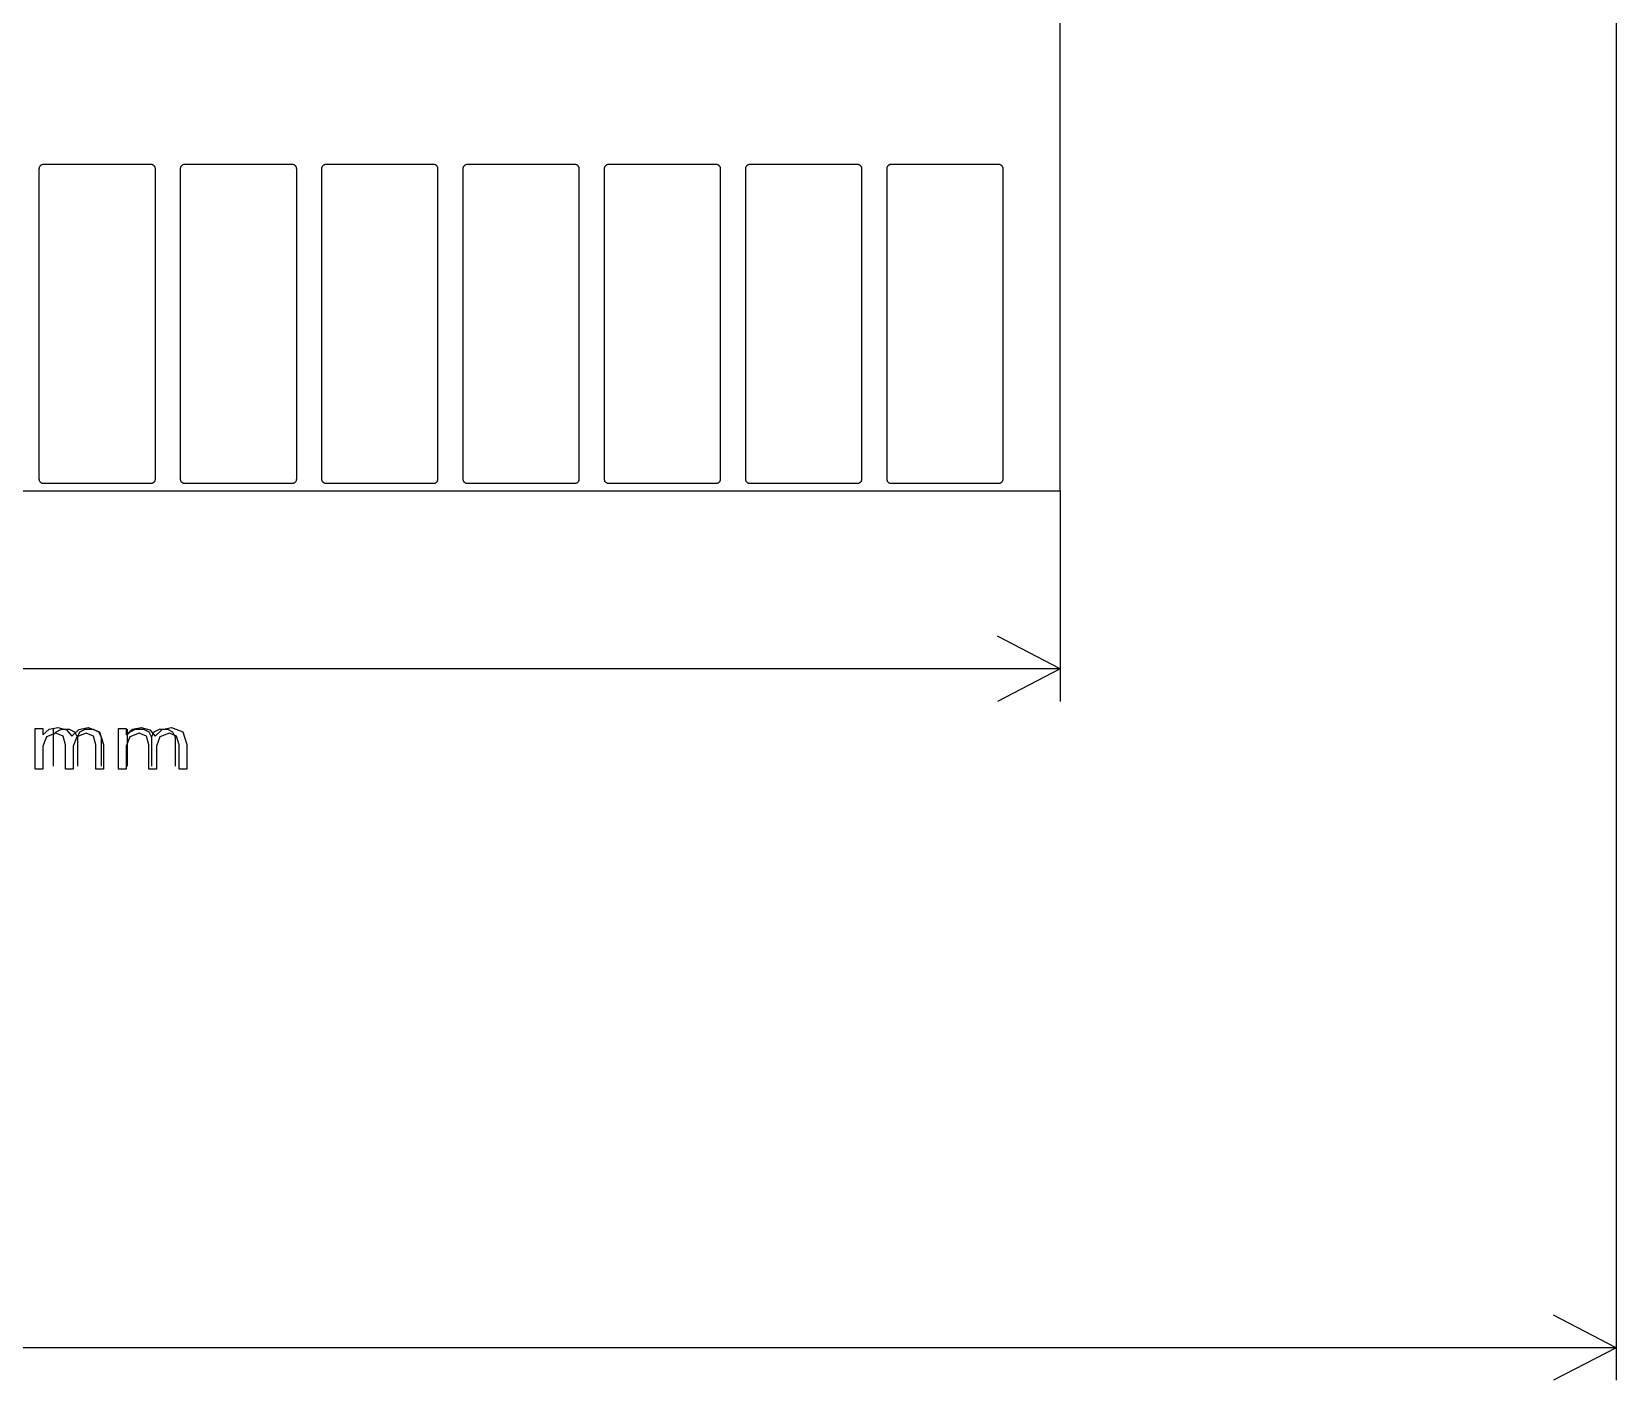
# Model space of a CAD drawing. Extents: x 0 to 143, y 0 to 190.
# Drawn here: x 95.59 to 124.07, y 1.59 to 25.82 of the extents above; entities that cross this region are included whole.
import ezdxf

# ---------------------------------------------------------------- set-up
doc = ezdxf.new("R2010")
doc.units = 0

msp = doc.modelspace()

# ---------------------------------------------------------------- linework, layer by layer
at = {"layer": 'Layer 1', "color": 7}
for points in [[(114.07394, 17.57132), (114.07394, 39.5728)], [(114.07394, 17.57132), (114.07394, 39.5728)], [(124.07392, 39.5728), (124.07392, 1.5871)], [(74.07402, 17.57132), (114.07394, 17.57132)], [(74.07402, 17.57132), (114.07394, 17.57132)], [(114.07394, 17.57132), (114.07394, 13.78672)], [(114.07394, 14.37346), (112.94872, 14.95766)], [(114.07394, 14.37346), (74.07402, 14.37346)], [(114.07394, 14.37346), (112.94872, 13.78672)], [(96.310488, 13.160265), (96.434328, 13.279406), (96.603952, 13.317816), (96.806598, 13.237737), (96.877901, 13.011177), (96.877901, 12.571071), (96.73905, 12.571071), (96.73905, 13.00727), (96.696268, 13.162868), (96.565674, 13.21365), (96.396051, 13.151801), (96.333757, 12.983181), (96.333757, 12.571071), (96.194905, 12.571071), (96.194905, 13.00727), (96.152124, 13.162868), (96.020029, 13.21365), (95.851906, 13.151149), (95.78961, 12.983181), (95.78961, 12.571071), (95.650761, 12.571071), (95.650761, 13.300239), (95.78961, 13.300239), (95.78961, 13.186957), (95.902943, 13.285916), (96.059808, 13.317816), (96.21517, 13.277453), (96.310488, 13.160265), (96.310488, 13.160265)], [(95.97898, 12.62086), (95.97898, 13.28634)], [(95.97898, 13.19236), (96.02724, 13.23808), (96.12122, 13.28634), (96.26346, 13.28634), (96.35998, 13.23808), (96.40824, 13.1441), (96.40824, 12.62086)], [(96.40824, 13.1441), (96.45396, 13.23808), (96.55048, 13.28634), (96.69272, 13.28634), (96.78924, 13.23808), (96.83496, 13.1441), (96.83496, 12.62086)], [(97.807826, 13.160265), (97.931666, 13.279406), (98.101287, 13.317816), (98.303936, 13.237737), (98.375236, 13.011177), (98.375236, 12.571071), (98.236387, 12.571071), (98.236387, 13.00727), (98.193606, 13.162868), (98.063009, 13.21365), (97.893388, 13.151801), (97.831092, 12.983181), (97.831092, 12.571071), (97.69224, 12.571071), (97.69224, 13.00727), (97.649459, 13.162868), (97.517364, 13.21365), (97.349241, 13.151149), (97.286948, 12.983181), (97.286948, 12.571071), (97.148096, 12.571071), (97.148096, 13.300239), (97.286948, 13.300239), (97.286948, 13.186957), (97.40028, 13.285916), (97.557143, 13.317816), (97.712507, 13.277453), (97.807826, 13.160265), (97.807826, 13.160265)], [(97.31248, 12.62086), (97.31248, 13.28634)], [(97.31248, 13.19236), (97.36074, 13.23808), (97.45472, 13.28634), (97.59696, 13.28634), (97.69348, 13.23808), (97.74174, 13.1441), (97.74174, 12.62086)], [(97.74174, 13.1441), (97.78746, 13.23808), (97.88398, 13.28634), (98.02622, 13.28634), (98.1202, 13.23808), (98.16846, 13.1441), (98.16846, 12.62086)], [(124.07392, 2.1713), (122.94616, 2.75804)], [(124.07392, 2.1713), (24.07412, 2.1713)], [(124.07392, 2.1713), (122.94616, 1.5871)]]:
    msp.add_lwpolyline(points, dxfattribs=at)
at = {"layer": 'Layer 1', "color": 96}
for points in [[(97.737676, 23.439736), (97.744788, 23.438466), (97.7519, 23.436688), (97.759012, 23.434402), (97.765616, 23.4311), (97.771966, 23.42729), (97.777808, 23.422972), (97.783142, 23.418146), (97.788222, 23.412558), (97.79254, 23.406716), (97.79635, 23.400366), (97.799398, 23.393762), (97.801938, 23.38665), (97.803716, 23.379538), (97.804732, 23.372426), (97.80524, 23.36506), (97.80524, 17.77706), (97.804732, 17.769694), (97.803716, 17.762328), (97.801938, 17.755216), (97.799398, 17.748358), (97.79635, 17.741754), (97.79254, 17.735404), (97.788222, 17.729308), (97.783142, 17.723974), (97.777808, 17.719148), (97.771966, 17.714576), (97.765616, 17.710766), (97.759012, 17.707718), (97.7519, 17.705178), (97.744788, 17.7034), (97.737676, 17.702384), (97.73031, 17.701876), (95.79991, 17.701876), (95.792544, 17.702384), (95.785178, 17.7034), (95.778066, 17.705178), (95.771208, 17.707718), (95.76435, 17.710766), (95.758254, 17.714576), (95.752158, 17.719148), (95.746824, 17.723974), (95.741744, 17.729308), (95.737426, 17.735404), (95.733616, 17.741754), (95.730568, 17.748358), (95.728028, 17.755216), (95.72625, 17.762328), (95.725234, 17.769694), (95.724726, 17.77706), (95.724726, 23.36506), (95.725234, 23.372426), (95.72625, 23.379538), (95.728028, 23.38665), (95.730568, 23.393762), (95.733616, 23.400366), (95.737426, 23.406716), (95.741744, 23.412558), (95.746824, 23.418146), (95.752158, 23.422972), (95.758254, 23.42729), (95.76435, 23.4311), (95.771208, 23.434402), (95.778066, 23.436688), (95.785178, 23.438466), (95.792544, 23.439736), (95.79991, 23.43999), (97.73031, 23.43999), (97.737676, 23.439736)], [(100.277676, 23.439736), (100.284788, 23.438466), (100.2919, 23.436688), (100.299012, 23.434402), (100.305616, 23.4311), (100.311966, 23.42729), (100.317808, 23.422972), (100.323142, 23.418146), (100.328222, 23.412558), (100.33254, 23.406716), (100.33635, 23.400366), (100.339398, 23.393762), (100.341938, 23.38665), (100.343716, 23.379538), (100.344732, 23.372426), (100.34524, 23.36506), (100.34524, 17.77706), (100.344732, 17.769694), (100.343716, 17.762328), (100.341938, 17.755216), (100.339398, 17.748358), (100.33635, 17.741754), (100.33254, 17.735404), (100.328222, 17.729308), (100.323142, 17.723974), (100.317808, 17.719148), (100.311966, 17.714576), (100.305616, 17.710766), (100.299012, 17.707718), (100.2919, 17.705178), (100.284788, 17.7034), (100.277676, 17.702384), (100.27031, 17.701876), (98.33991, 17.701876), (98.332544, 17.702384), (98.325178, 17.7034), (98.318066, 17.705178), (98.311208, 17.707718), (98.30435, 17.710766), (98.298254, 17.714576), (98.292158, 17.719148), (98.286824, 17.723974), (98.281744, 17.729308), (98.277426, 17.735404), (98.273616, 17.741754), (98.270568, 17.748358), (98.268028, 17.755216), (98.26625, 17.762328), (98.265234, 17.769694), (98.264726, 17.77706), (98.264726, 23.36506), (98.265234, 23.372426), (98.26625, 23.379538), (98.268028, 23.38665), (98.270568, 23.393762), (98.273616, 23.400366), (98.277426, 23.406716), (98.281744, 23.412558), (98.286824, 23.418146), (98.292158, 23.422972), (98.298254, 23.42729), (98.30435, 23.4311), (98.311208, 23.434402), (98.318066, 23.436688), (98.325178, 23.438466), (98.332544, 23.439736), (98.33991, 23.43999), (100.27031, 23.43999), (100.277676, 23.439736)], [(102.817676, 23.439736), (102.824788, 23.438466), (102.8319, 23.436688), (102.839012, 23.434402), (102.845616, 23.4311), (102.851966, 23.42729), (102.857808, 23.422972), (102.863142, 23.418146), (102.868222, 23.412558), (102.87254, 23.406716), (102.87635, 23.400366), (102.879398, 23.393762), (102.881938, 23.38665), (102.883716, 23.379538), (102.884732, 23.372426), (102.88524, 23.36506), (102.88524, 17.77706), (102.884732, 17.769694), (102.883716, 17.762328), (102.881938, 17.755216), (102.879398, 17.748358), (102.87635, 17.741754), (102.87254, 17.735404), (102.868222, 17.729308), (102.863142, 17.723974), (102.857808, 17.719148), (102.851966, 17.714576), (102.845616, 17.710766), (102.839012, 17.707718), (102.8319, 17.705178), (102.824788, 17.7034), (102.817676, 17.702384), (102.81031, 17.701876), (100.87991, 17.701876), (100.872544, 17.702384), (100.865178, 17.7034), (100.858066, 17.705178), (100.851208, 17.707718), (100.84435, 17.710766), (100.838254, 17.714576), (100.832158, 17.719148), (100.826824, 17.723974), (100.821744, 17.729308), (100.817426, 17.735404), (100.813616, 17.741754), (100.810568, 17.748358), (100.808028, 17.755216), (100.80625, 17.762328), (100.805234, 17.769694), (100.804726, 17.77706), (100.804726, 23.36506), (100.805234, 23.372426), (100.80625, 23.379538), (100.808028, 23.38665), (100.810568, 23.393762), (100.813616, 23.400366), (100.817426, 23.406716), (100.821744, 23.412558), (100.826824, 23.418146), (100.832158, 23.422972), (100.838254, 23.42729), (100.84435, 23.4311), (100.851208, 23.434402), (100.858066, 23.436688), (100.865178, 23.438466), (100.872544, 23.439736), (100.87991, 23.43999), (102.81031, 23.43999), (102.817676, 23.439736)], [(105.357676, 23.439736), (105.364788, 23.438466), (105.3719, 23.436688), (105.379012, 23.434402), (105.385616, 23.4311), (105.391966, 23.42729), (105.397808, 23.422972), (105.403142, 23.418146), (105.408222, 23.412558), (105.41254, 23.406716), (105.41635, 23.400366), (105.419398, 23.393762), (105.421938, 23.38665), (105.423716, 23.379538), (105.424732, 23.372426), (105.42524, 23.36506), (105.42524, 17.77706), (105.424732, 17.769694), (105.423716, 17.762328), (105.421938, 17.755216), (105.419398, 17.748358), (105.41635, 17.741754), (105.41254, 17.735404), (105.408222, 17.729308), (105.403142, 17.723974), (105.397808, 17.719148), (105.391966, 17.714576), (105.385616, 17.710766), (105.379012, 17.707718), (105.3719, 17.705178), (105.364788, 17.7034), (105.357676, 17.702384), (105.35031, 17.701876), (103.41991, 17.701876), (103.412544, 17.702384), (103.405178, 17.7034), (103.398066, 17.705178), (103.391208, 17.707718), (103.38435, 17.710766), (103.378254, 17.714576), (103.372158, 17.719148), (103.366824, 17.723974), (103.361744, 17.729308), (103.357426, 17.735404), (103.353616, 17.741754), (103.350568, 17.748358), (103.348028, 17.755216), (103.34625, 17.762328), (103.345234, 17.769694), (103.344726, 17.77706), (103.344726, 23.36506), (103.345234, 23.372426), (103.34625, 23.379538), (103.348028, 23.38665), (103.350568, 23.393762), (103.353616, 23.400366), (103.357426, 23.406716), (103.361744, 23.412558), (103.366824, 23.418146), (103.372158, 23.422972), (103.378254, 23.42729), (103.38435, 23.4311), (103.391208, 23.434402), (103.398066, 23.436688), (103.405178, 23.438466), (103.412544, 23.439736), (103.41991, 23.43999), (105.35031, 23.43999), (105.357676, 23.439736)], [(107.897676, 23.439736), (107.904788, 23.438466), (107.9119, 23.436688), (107.919012, 23.434402), (107.925616, 23.4311), (107.931966, 23.42729), (107.937808, 23.422972), (107.943142, 23.418146), (107.948222, 23.412558), (107.95254, 23.406716), (107.95635, 23.400366), (107.959398, 23.393762), (107.961938, 23.38665), (107.963716, 23.379538), (107.964732, 23.372426), (107.96524, 23.36506), (107.96524, 17.77706), (107.964732, 17.769694), (107.963716, 17.762328), (107.961938, 17.755216), (107.959398, 17.748358), (107.95635, 17.741754), (107.95254, 17.735404), (107.948222, 17.729308), (107.943142, 17.723974), (107.937808, 17.719148), (107.931966, 17.714576), (107.925616, 17.710766), (107.919012, 17.707718), (107.9119, 17.705178), (107.904788, 17.7034), (107.897676, 17.702384), (107.89031, 17.701876), (105.95991, 17.701876), (105.952544, 17.702384), (105.945178, 17.7034), (105.938066, 17.705178), (105.931208, 17.707718), (105.92435, 17.710766), (105.918254, 17.714576), (105.912158, 17.719148), (105.906824, 17.723974), (105.901744, 17.729308), (105.897426, 17.735404), (105.893616, 17.741754), (105.890568, 17.748358), (105.888028, 17.755216), (105.88625, 17.762328), (105.885234, 17.769694), (105.884726, 17.77706), (105.884726, 23.36506), (105.885234, 23.372426), (105.88625, 23.379538), (105.888028, 23.38665), (105.890568, 23.393762), (105.893616, 23.400366), (105.897426, 23.406716), (105.901744, 23.412558), (105.906824, 23.418146), (105.912158, 23.422972), (105.918254, 23.42729), (105.92435, 23.4311), (105.931208, 23.434402), (105.938066, 23.436688), (105.945178, 23.438466), (105.952544, 23.439736), (105.95991, 23.43999), (107.89031, 23.43999), (107.897676, 23.439736)], [(110.437676, 23.439736), (110.444788, 23.438466), (110.4519, 23.436688), (110.459012, 23.434402), (110.465616, 23.4311), (110.471966, 23.42729), (110.477808, 23.422972), (110.483142, 23.418146), (110.488222, 23.412558), (110.49254, 23.406716), (110.49635, 23.400366), (110.499398, 23.393762), (110.501938, 23.38665), (110.503716, 23.379538), (110.504732, 23.372426), (110.50524, 23.36506), (110.50524, 17.77706), (110.504732, 17.769694), (110.503716, 17.762328), (110.501938, 17.755216), (110.499398, 17.748358), (110.49635, 17.741754), (110.49254, 17.735404), (110.488222, 17.729308), (110.483142, 17.723974), (110.477808, 17.719148), (110.471966, 17.714576), (110.465616, 17.710766), (110.459012, 17.707718), (110.4519, 17.705178), (110.444788, 17.7034), (110.437676, 17.702384), (110.43031, 17.701876), (108.49991, 17.701876), (108.492544, 17.702384), (108.485178, 17.7034), (108.478066, 17.705178), (108.471208, 17.707718), (108.46435, 17.710766), (108.458254, 17.714576), (108.452158, 17.719148), (108.446824, 17.723974), (108.441744, 17.729308), (108.437426, 17.735404), (108.433616, 17.741754), (108.430568, 17.748358), (108.428028, 17.755216), (108.42625, 17.762328), (108.425234, 17.769694), (108.424726, 17.77706), (108.424726, 23.36506), (108.425234, 23.372426), (108.42625, 23.379538), (108.428028, 23.38665), (108.430568, 23.393762), (108.433616, 23.400366), (108.437426, 23.406716), (108.441744, 23.412558), (108.446824, 23.418146), (108.452158, 23.422972), (108.458254, 23.42729), (108.46435, 23.4311), (108.471208, 23.434402), (108.478066, 23.436688), (108.485178, 23.438466), (108.492544, 23.439736), (108.49991, 23.43999), (110.43031, 23.43999), (110.437676, 23.439736)], [(112.977676, 23.439736), (112.984788, 23.438466), (112.9919, 23.436688), (112.999012, 23.434402), (113.005616, 23.4311), (113.011966, 23.42729), (113.017808, 23.422972), (113.023142, 23.418146), (113.028222, 23.412558), (113.03254, 23.406716), (113.03635, 23.400366), (113.039398, 23.393762), (113.041938, 23.38665), (113.043716, 23.379538), (113.044732, 23.372426), (113.04524, 23.36506), (113.04524, 17.77706), (113.044732, 17.769694), (113.043716, 17.762328), (113.041938, 17.755216), (113.039398, 17.748358), (113.03635, 17.741754), (113.03254, 17.735404), (113.028222, 17.729308), (113.023142, 17.723974), (113.017808, 17.719148), (113.011966, 17.714576), (113.005616, 17.710766), (112.999012, 17.707718), (112.9919, 17.705178), (112.984788, 17.7034), (112.977676, 17.702384), (112.97031, 17.701876), (111.03991, 17.701876), (111.032544, 17.702384), (111.025178, 17.7034), (111.018066, 17.705178), (111.011208, 17.707718), (111.00435, 17.710766), (110.998254, 17.714576), (110.992158, 17.719148), (110.986824, 17.723974), (110.981744, 17.729308), (110.977426, 17.735404), (110.973616, 17.741754), (110.970568, 17.748358), (110.968028, 17.755216), (110.96625, 17.762328), (110.965234, 17.769694), (110.964726, 17.77706), (110.964726, 23.36506), (110.965234, 23.372426), (110.96625, 23.379538), (110.968028, 23.38665), (110.970568, 23.393762), (110.973616, 23.400366), (110.977426, 23.406716), (110.981744, 23.412558), (110.986824, 23.418146), (110.992158, 23.422972), (110.998254, 23.42729), (111.00435, 23.4311), (111.011208, 23.434402), (111.018066, 23.436688), (111.025178, 23.438466), (111.032544, 23.439736), (111.03991, 23.43999), (112.97031, 23.43999), (112.977676, 23.439736)]]:
    msp.add_lwpolyline(points, close=True, dxfattribs=at)
at = {"layer": 'Layer 1', "color": 16}
for points in [[(97.737676, 23.439736), (97.744788, 23.438466), (97.7519, 23.436688), (97.759012, 23.434402), (97.765616, 23.4311), (97.771966, 23.42729), (97.777808, 23.422972), (97.783142, 23.418146), (97.788222, 23.412558), (97.79254, 23.406716), (97.79635, 23.400366), (97.799398, 23.393762), (97.801938, 23.38665), (97.803716, 23.379538), (97.804732, 23.372426), (97.80524, 23.36506), (97.80524, 17.77706), (97.804732, 17.769694), (97.803716, 17.762328), (97.801938, 17.755216), (97.799398, 17.748358), (97.79635, 17.741754), (97.79254, 17.735404), (97.788222, 17.729308), (97.783142, 17.723974), (97.777808, 17.719148), (97.771966, 17.714576), (97.765616, 17.710766), (97.759012, 17.707718), (97.7519, 17.705178), (97.744788, 17.7034), (97.737676, 17.702384), (97.73031, 17.701876), (95.79991, 17.701876), (95.792544, 17.702384), (95.785178, 17.7034), (95.778066, 17.705178), (95.771208, 17.707718), (95.76435, 17.710766), (95.758254, 17.714576), (95.752158, 17.719148), (95.746824, 17.723974), (95.741744, 17.729308), (95.737426, 17.735404), (95.733616, 17.741754), (95.730568, 17.748358), (95.728028, 17.755216), (95.72625, 17.762328), (95.725234, 17.769694), (95.724726, 17.77706), (95.724726, 23.36506), (95.725234, 23.372426), (95.72625, 23.379538), (95.728028, 23.38665), (95.730568, 23.393762), (95.733616, 23.400366), (95.737426, 23.406716), (95.741744, 23.412558), (95.746824, 23.418146), (95.752158, 23.422972), (95.758254, 23.42729), (95.76435, 23.4311), (95.771208, 23.434402), (95.778066, 23.436688), (95.785178, 23.438466), (95.792544, 23.439736), (95.79991, 23.43999), (97.73031, 23.43999), (97.737676, 23.439736)], [(100.277676, 23.439736), (100.284788, 23.438466), (100.2919, 23.436688), (100.299012, 23.434402), (100.305616, 23.4311), (100.311966, 23.42729), (100.317808, 23.422972), (100.323142, 23.418146), (100.328222, 23.412558), (100.33254, 23.406716), (100.33635, 23.400366), (100.339398, 23.393762), (100.341938, 23.38665), (100.343716, 23.379538), (100.344732, 23.372426), (100.34524, 23.36506), (100.34524, 17.77706), (100.344732, 17.769694), (100.343716, 17.762328), (100.341938, 17.755216), (100.339398, 17.748358), (100.33635, 17.741754), (100.33254, 17.735404), (100.328222, 17.729308), (100.323142, 17.723974), (100.317808, 17.719148), (100.311966, 17.714576), (100.305616, 17.710766), (100.299012, 17.707718), (100.2919, 17.705178), (100.284788, 17.7034), (100.277676, 17.702384), (100.27031, 17.701876), (98.33991, 17.701876), (98.332544, 17.702384), (98.325178, 17.7034), (98.318066, 17.705178), (98.311208, 17.707718), (98.30435, 17.710766), (98.298254, 17.714576), (98.292158, 17.719148), (98.286824, 17.723974), (98.281744, 17.729308), (98.277426, 17.735404), (98.273616, 17.741754), (98.270568, 17.748358), (98.268028, 17.755216), (98.26625, 17.762328), (98.265234, 17.769694), (98.264726, 17.77706), (98.264726, 23.36506), (98.265234, 23.372426), (98.26625, 23.379538), (98.268028, 23.38665), (98.270568, 23.393762), (98.273616, 23.400366), (98.277426, 23.406716), (98.281744, 23.412558), (98.286824, 23.418146), (98.292158, 23.422972), (98.298254, 23.42729), (98.30435, 23.4311), (98.311208, 23.434402), (98.318066, 23.436688), (98.325178, 23.438466), (98.332544, 23.439736), (98.33991, 23.43999), (100.27031, 23.43999), (100.277676, 23.439736)], [(102.817676, 23.439736), (102.824788, 23.438466), (102.8319, 23.436688), (102.839012, 23.434402), (102.845616, 23.4311), (102.851966, 23.42729), (102.857808, 23.422972), (102.863142, 23.418146), (102.868222, 23.412558), (102.87254, 23.406716), (102.87635, 23.400366), (102.879398, 23.393762), (102.881938, 23.38665), (102.883716, 23.379538), (102.884732, 23.372426), (102.88524, 23.36506), (102.88524, 17.77706), (102.884732, 17.769694), (102.883716, 17.762328), (102.881938, 17.755216), (102.879398, 17.748358), (102.87635, 17.741754), (102.87254, 17.735404), (102.868222, 17.729308), (102.863142, 17.723974), (102.857808, 17.719148), (102.851966, 17.714576), (102.845616, 17.710766), (102.839012, 17.707718), (102.8319, 17.705178), (102.824788, 17.7034), (102.817676, 17.702384), (102.81031, 17.701876), (100.87991, 17.701876), (100.872544, 17.702384), (100.865178, 17.7034), (100.858066, 17.705178), (100.851208, 17.707718), (100.84435, 17.710766), (100.838254, 17.714576), (100.832158, 17.719148), (100.826824, 17.723974), (100.821744, 17.729308), (100.817426, 17.735404), (100.813616, 17.741754), (100.810568, 17.748358), (100.808028, 17.755216), (100.80625, 17.762328), (100.805234, 17.769694), (100.804726, 17.77706), (100.804726, 23.36506), (100.805234, 23.372426), (100.80625, 23.379538), (100.808028, 23.38665), (100.810568, 23.393762), (100.813616, 23.400366), (100.817426, 23.406716), (100.821744, 23.412558), (100.826824, 23.418146), (100.832158, 23.422972), (100.838254, 23.42729), (100.84435, 23.4311), (100.851208, 23.434402), (100.858066, 23.436688), (100.865178, 23.438466), (100.872544, 23.439736), (100.87991, 23.43999), (102.81031, 23.43999), (102.817676, 23.439736)], [(105.357676, 23.439736), (105.364788, 23.438466), (105.3719, 23.436688), (105.379012, 23.434402), (105.385616, 23.4311), (105.391966, 23.42729), (105.397808, 23.422972), (105.403142, 23.418146), (105.408222, 23.412558), (105.41254, 23.406716), (105.41635, 23.400366), (105.419398, 23.393762), (105.421938, 23.38665), (105.423716, 23.379538), (105.424732, 23.372426), (105.42524, 23.36506), (105.42524, 17.77706), (105.424732, 17.769694), (105.423716, 17.762328), (105.421938, 17.755216), (105.419398, 17.748358), (105.41635, 17.741754), (105.41254, 17.735404), (105.408222, 17.729308), (105.403142, 17.723974), (105.397808, 17.719148), (105.391966, 17.714576), (105.385616, 17.710766), (105.379012, 17.707718), (105.3719, 17.705178), (105.364788, 17.7034), (105.357676, 17.702384), (105.35031, 17.701876), (103.41991, 17.701876), (103.412544, 17.702384), (103.405178, 17.7034), (103.398066, 17.705178), (103.391208, 17.707718), (103.38435, 17.710766), (103.378254, 17.714576), (103.372158, 17.719148), (103.366824, 17.723974), (103.361744, 17.729308), (103.357426, 17.735404), (103.353616, 17.741754), (103.350568, 17.748358), (103.348028, 17.755216), (103.34625, 17.762328), (103.345234, 17.769694), (103.344726, 17.77706), (103.344726, 23.36506), (103.345234, 23.372426), (103.34625, 23.379538), (103.348028, 23.38665), (103.350568, 23.393762), (103.353616, 23.400366), (103.357426, 23.406716), (103.361744, 23.412558), (103.366824, 23.418146), (103.372158, 23.422972), (103.378254, 23.42729), (103.38435, 23.4311), (103.391208, 23.434402), (103.398066, 23.436688), (103.405178, 23.438466), (103.412544, 23.439736), (103.41991, 23.43999), (105.35031, 23.43999), (105.357676, 23.439736)], [(107.897676, 23.439736), (107.904788, 23.438466), (107.9119, 23.436688), (107.919012, 23.434402), (107.925616, 23.4311), (107.931966, 23.42729), (107.937808, 23.422972), (107.943142, 23.418146), (107.948222, 23.412558), (107.95254, 23.406716), (107.95635, 23.400366), (107.959398, 23.393762), (107.961938, 23.38665), (107.963716, 23.379538), (107.964732, 23.372426), (107.96524, 23.36506), (107.96524, 17.77706), (107.964732, 17.769694), (107.963716, 17.762328), (107.961938, 17.755216), (107.959398, 17.748358), (107.95635, 17.741754), (107.95254, 17.735404), (107.948222, 17.729308), (107.943142, 17.723974), (107.937808, 17.719148), (107.931966, 17.714576), (107.925616, 17.710766), (107.919012, 17.707718), (107.9119, 17.705178), (107.904788, 17.7034), (107.897676, 17.702384), (107.89031, 17.701876), (105.95991, 17.701876), (105.952544, 17.702384), (105.945178, 17.7034), (105.938066, 17.705178), (105.931208, 17.707718), (105.92435, 17.710766), (105.918254, 17.714576), (105.912158, 17.719148), (105.906824, 17.723974), (105.901744, 17.729308), (105.897426, 17.735404), (105.893616, 17.741754), (105.890568, 17.748358), (105.888028, 17.755216), (105.88625, 17.762328), (105.885234, 17.769694), (105.884726, 17.77706), (105.884726, 23.36506), (105.885234, 23.372426), (105.88625, 23.379538), (105.888028, 23.38665), (105.890568, 23.393762), (105.893616, 23.400366), (105.897426, 23.406716), (105.901744, 23.412558), (105.906824, 23.418146), (105.912158, 23.422972), (105.918254, 23.42729), (105.92435, 23.4311), (105.931208, 23.434402), (105.938066, 23.436688), (105.945178, 23.438466), (105.952544, 23.439736), (105.95991, 23.43999), (107.89031, 23.43999), (107.897676, 23.439736)], [(110.437676, 23.439736), (110.444788, 23.438466), (110.4519, 23.436688), (110.459012, 23.434402), (110.465616, 23.4311), (110.471966, 23.42729), (110.477808, 23.422972), (110.483142, 23.418146), (110.488222, 23.412558), (110.49254, 23.406716), (110.49635, 23.400366), (110.499398, 23.393762), (110.501938, 23.38665), (110.503716, 23.379538), (110.504732, 23.372426), (110.50524, 23.36506), (110.50524, 17.77706), (110.504732, 17.769694), (110.503716, 17.762328), (110.501938, 17.755216), (110.499398, 17.748358), (110.49635, 17.741754), (110.49254, 17.735404), (110.488222, 17.729308), (110.483142, 17.723974), (110.477808, 17.719148), (110.471966, 17.714576), (110.465616, 17.710766), (110.459012, 17.707718), (110.4519, 17.705178), (110.444788, 17.7034), (110.437676, 17.702384), (110.43031, 17.701876), (108.49991, 17.701876), (108.492544, 17.702384), (108.485178, 17.7034), (108.478066, 17.705178), (108.471208, 17.707718), (108.46435, 17.710766), (108.458254, 17.714576), (108.452158, 17.719148), (108.446824, 17.723974), (108.441744, 17.729308), (108.437426, 17.735404), (108.433616, 17.741754), (108.430568, 17.748358), (108.428028, 17.755216), (108.42625, 17.762328), (108.425234, 17.769694), (108.424726, 17.77706), (108.424726, 23.36506), (108.425234, 23.372426), (108.42625, 23.379538), (108.428028, 23.38665), (108.430568, 23.393762), (108.433616, 23.400366), (108.437426, 23.406716), (108.441744, 23.412558), (108.446824, 23.418146), (108.452158, 23.422972), (108.458254, 23.42729), (108.46435, 23.4311), (108.471208, 23.434402), (108.478066, 23.436688), (108.485178, 23.438466), (108.492544, 23.439736), (108.49991, 23.43999), (110.43031, 23.43999), (110.437676, 23.439736)], [(112.977676, 23.439736), (112.984788, 23.438466), (112.9919, 23.436688), (112.999012, 23.434402), (113.005616, 23.4311), (113.011966, 23.42729), (113.017808, 23.422972), (113.023142, 23.418146), (113.028222, 23.412558), (113.03254, 23.406716), (113.03635, 23.400366), (113.039398, 23.393762), (113.041938, 23.38665), (113.043716, 23.379538), (113.044732, 23.372426), (113.04524, 23.36506), (113.04524, 17.77706), (113.044732, 17.769694), (113.043716, 17.762328), (113.041938, 17.755216), (113.039398, 17.748358), (113.03635, 17.741754), (113.03254, 17.735404), (113.028222, 17.729308), (113.023142, 17.723974), (113.017808, 17.719148), (113.011966, 17.714576), (113.005616, 17.710766), (112.999012, 17.707718), (112.9919, 17.705178), (112.984788, 17.7034), (112.977676, 17.702384), (112.97031, 17.701876), (111.03991, 17.701876), (111.032544, 17.702384), (111.025178, 17.7034), (111.018066, 17.705178), (111.011208, 17.707718), (111.00435, 17.710766), (110.998254, 17.714576), (110.992158, 17.719148), (110.986824, 17.723974), (110.981744, 17.729308), (110.977426, 17.735404), (110.973616, 17.741754), (110.970568, 17.748358), (110.968028, 17.755216), (110.96625, 17.762328), (110.965234, 17.769694), (110.964726, 17.77706), (110.964726, 23.36506), (110.965234, 23.372426), (110.96625, 23.379538), (110.968028, 23.38665), (110.970568, 23.393762), (110.973616, 23.400366), (110.977426, 23.406716), (110.981744, 23.412558), (110.986824, 23.418146), (110.992158, 23.422972), (110.998254, 23.42729), (111.00435, 23.4311), (111.011208, 23.434402), (111.018066, 23.436688), (111.025178, 23.438466), (111.032544, 23.439736), (111.03991, 23.43999), (112.97031, 23.43999), (112.977676, 23.439736)]]:
    msp.add_lwpolyline(points, close=True, dxfattribs=at)

doc.saveas('drawing.dxf')
